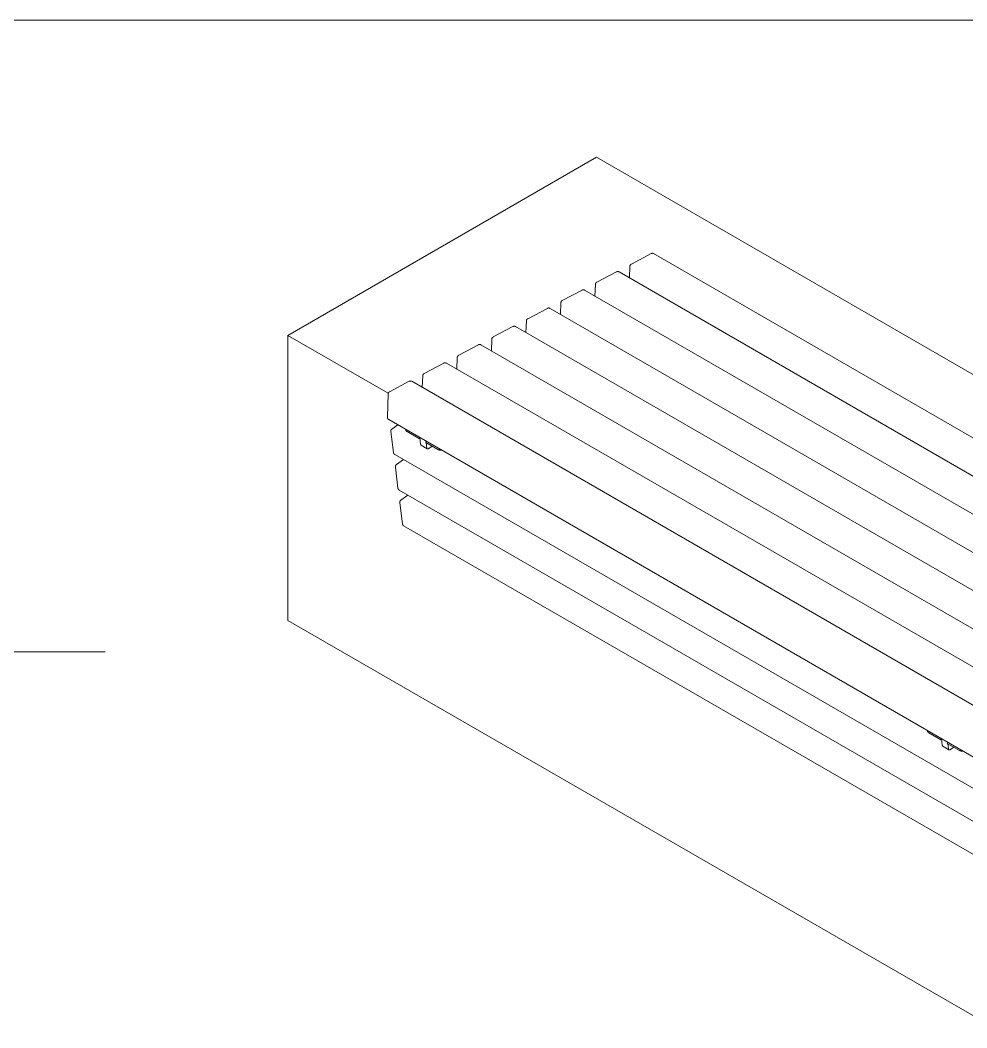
# Model space of a CAD drawing. Header units: millimetres. Extents: x -213 to 4577, y -424 to 2634.
# Drawn here: x 2099 to 3183, y 999 to 2153 of the extents above; entities that cross this region are included whole.
import ezdxf

# ---------------------------------------------------------------- set-up
doc = ezdxf.new("R2010")
doc.units = ezdxf.units.MM
doc.layers.add('ZANO_R', color=7, linetype='Continuous', lineweight=0)

msp = doc.modelspace()

# ---------------------------------------------------------------- linework, layer by layer
at = {"layer": 'ZANO_R'}
for p, q in [((2759.2, 1996.2), (2405.6, 1792.1)), ((2759.2, 1996.2), (4348.5, 1078.6)), ((2799, 1873.9), (2821.6, 1885.9)), ((2821.6, 1885.9), (2821.7, 1885.9)), ((2821.7, 1885.9), (2821.8, 1886)), ((2821.8, 1886), (2821.9, 1886)), ((2821.9, 1886), (2822, 1886)), ((2822, 1886), (2822.1, 1886.1)), ((2822.1, 1886.1), (2822.2, 1886.1)), ((2822.2, 1886.1), (2822.3, 1886.1)), ((2822.3, 1886.1), (2822.4, 1886.2)), ((2822.4, 1886.2), (2822.5, 1886.2)), ((2822.5, 1886.2), (2822.6, 1886.2)), ((2822.6, 1886.2), (2822.7, 1886.2)), ((2822.7, 1886.2), (2822.8, 1886.2)), ((2822.8, 1886.2), (2822.9, 1886.2)), ((2822.9, 1886.2), (2823, 1886.2)), ((2823, 1886.2), (2823.1, 1886.2)), ((2823.1, 1886.2), (2823.2, 1886.2)), ((2823.2, 1886.2), (2823.3, 1886.2)), ((2823.3, 1886.2), (2823.4, 1886.2)), ((2823.4, 1886.2), (2823.5, 1886.2)), ((2823.5, 1886.2), (2823.6, 1886.2)), ((2823.6, 1886.2), (2823.7, 1886.1)), ((2823.7, 1886.1), (2823.8, 1886.1)), ((2823.8, 1886.1), (2823.9, 1886.1)), ((2823.9, 1886.1), (2824, 1886)), ((2824, 1886), (2824.1, 1886)), ((2824.1, 1886), (2824.2, 1886)), ((2824.2, 1886), (2824.3, 1885.9)), ((2824.3, 1885.9), (2824.4, 1885.9)), ((2824.4, 1885.9), (2824.5, 1885.8)), ((2824.5, 1885.8), (4093, 1153.4)), ((2796.9, 1858), (2797.4, 1871.4)), ((2797.4, 1871.9), (2797.5, 1872)), ((2797.4, 1871.8), (2797.4, 1871.9)), ((2797.4, 1871.7), (2797.4, 1871.8)), ((2797.4, 1871.6), (2797.4, 1871.7)), ((2797.4, 1871.5), (2797.4, 1871.6)), ((2797.4, 1871.4), (2797.4, 1871.5)), ((2797.5, 1872.3), (2797.6, 1872.4)), ((2797.5, 1872.2), (2797.5, 1872.3)), ((2797.5, 1872.1), (2797.5, 1872.2)), ((2797.5, 1872), (2797.5, 1872.1)), ((2797.6, 1872.5), (2797.7, 1872.6)), ((2797.6, 1872.4), (2797.6, 1872.5)), ((2797.7, 1872.6), (2797.7, 1872.7)), ((2797.7, 1872.7), (2797.8, 1872.7)), ((2797.8, 1872.8), (2797.9, 1872.9)), ((2797.8, 1872.7), (2797.8, 1872.8)), ((2797.9, 1873), (2798, 1873.1)), ((2797.9, 1872.9), (2797.9, 1873)), ((2798, 1873.1), (2798, 1873.2)), ((2798, 1873.2), (2798.1, 1873.2)), ((2798.1, 1873.2), (2798.2, 1873.3)), ((2798.2, 1873.4), (2798.3, 1873.5)), ((2798.2, 1873.3), (2798.2, 1873.4)), ((2798.3, 1873.5), (2798.4, 1873.5)), ((2798.4, 1873.5), (2798.5, 1873.6)), ((2798.5, 1873.6), (2798.5, 1873.7)), ((2798.5, 1873.7), (2798.6, 1873.7)), ((2798.6, 1873.7), (2798.7, 1873.8)), ((2798.7, 1873.8), (2798.8, 1873.8)), ((2798.8, 1873.8), (2798.9, 1873.9)), ((2798.9, 1873.9), (2799, 1873.9)), ((2759.4, 1853), (2782, 1865)), ((2782, 1865), (2782.1, 1865)), ((2782.1, 1865), (2782.2, 1865.1)), ((2782.2, 1865.1), (2782.3, 1865.1)), ((2782.3, 1865.1), (2782.4, 1865.1)), ((2782.4, 1865.1), (2782.5, 1865.2)), ((2782.5, 1865.2), (2782.6, 1865.2)), ((2782.6, 1865.2), (2782.7, 1865.2)), ((2782.7, 1865.2), (2782.8, 1865.3)), ((2782.8, 1865.3), (2782.9, 1865.3)), ((2782.9, 1865.3), (2783, 1865.3)), ((2783, 1865.3), (2783.1, 1865.3)), ((2783.1, 1865.3), (2783.2, 1865.3)), ((2783.2, 1865.3), (2783.3, 1865.3)), ((2783.3, 1865.3), (2783.4, 1865.3)), ((2783.4, 1865.3), (2783.5, 1865.3)), ((2783.5, 1865.3), (2783.6, 1865.3)), ((2783.6, 1865.3), (2783.7, 1865.3)), ((2783.7, 1865.3), (2783.8, 1865.3)), ((2783.8, 1865.3), (2783.9, 1865.3)), ((2783.9, 1865.3), (2784, 1865.3)), ((2784, 1865.3), (2784.1, 1865.2)), ((2784.1, 1865.2), (2784.2, 1865.2)), ((2784.2, 1865.2), (2784.3, 1865.2)), ((2784.3, 1865.2), (2784.4, 1865.1)), ((2784.4, 1865.1), (2784.5, 1865.1)), ((2784.5, 1865.1), (2784.6, 1865.1)), ((2784.6, 1865.1), (2784.7, 1865)), ((2784.7, 1865), (2784.8, 1865)), ((2784.8, 1865), (2784.9, 1864.9)), ((2784.9, 1864.9), (4053.5, 1132.5)), ((2757.3, 1837.1), (2757.8, 1850.5)), ((2757.8, 1850.8), (2757.9, 1850.9)), ((2757.8, 1850.7), (2757.8, 1850.8)), ((2757.8, 1850.6), (2757.8, 1850.7)), ((2757.8, 1850.5), (2757.8, 1850.6)), ((2757.9, 1851.3), (2758, 1851.4)), ((2757.9, 1851.2), (2757.9, 1851.3)), ((2757.9, 1851.1), (2757.9, 1851.2)), ((2757.9, 1851), (2757.9, 1851.1)), ((2757.9, 1850.9), (2757.9, 1851)), ((2758, 1851.5), (2758.1, 1851.6)), ((2758, 1851.4), (2758, 1851.5)), ((2758.1, 1851.7), (2758.2, 1851.8)), ((2758.1, 1851.6), (2758.1, 1851.7)), ((2758.1, 1851.7), (2758.1, 1851.7)), ((2758.2, 1851.9), (2758.3, 1852)), ((2758.2, 1851.8), (2758.2, 1851.9)), ((2758.3, 1852), (2758.4, 1852.1)), ((2758.4, 1852.2), (2758.5, 1852.3)), ((2758.4, 1852.1), (2758.4, 1852.2)), ((2758.5, 1852.3), (2758.6, 1852.4)), ((2758.5, 1852.3), (2758.5, 1852.3)), ((2758.6, 1852.4), (2758.7, 1852.5)), ((2758.7, 1852.5), (2758.8, 1852.6)), ((2758.7, 1852.5), (2758.7, 1852.5)), ((2758.8, 1852.6), (2758.9, 1852.7)), ((2758.9, 1852.7), (2759, 1852.7)), ((2759, 1852.7), (2759.1, 1852.8)), ((2759.1, 1852.8), (2759.1, 1852.9)), ((2759.1, 1852.9), (2759.2, 1852.9)), ((2759.2, 1852.9), (2759.3, 1853)), ((2759.3, 1853), (2759.4, 1853)), ((2719.8, 1832.1), (2742.5, 1844.1)), ((2742.5, 1844.1), (2742.5, 1844.1)), ((2742.5, 1844.1), (2742.6, 1844.1)), ((2742.6, 1844.1), (2742.7, 1844.2)), ((2742.7, 1844.2), (2742.8, 1844.2)), ((2742.8, 1844.2), (2742.9, 1844.3)), ((2742.9, 1844.3), (2743, 1844.3)), ((2743, 1844.3), (2743.1, 1844.3)), ((2743.1, 1844.3), (2743.2, 1844.3)), ((2743.2, 1844.3), (2743.3, 1844.4)), ((2743.3, 1844.4), (2743.4, 1844.4)), ((2743.4, 1844.4), (2743.5, 1844.4)), ((2743.5, 1844.4), (2743.6, 1844.4)), ((2743.6, 1844.4), (2743.8, 1844.4)), ((2743.8, 1844.4), (2743.9, 1844.4)), ((2743.9, 1844.4), (2744, 1844.4)), ((2744, 1844.4), (2744.1, 1844.4)), ((2744.1, 1844.4), (2744.2, 1844.4)), ((2744.2, 1844.4), (2744.3, 1844.4)), ((2744.3, 1844.4), (2744.4, 1844.4)), ((2744.4, 1844.4), (2744.5, 1844.3)), ((2744.5, 1844.3), (2744.6, 1844.3)), ((2744.6, 1844.3), (2744.7, 1844.3)), ((2744.7, 1844.3), (2744.8, 1844.3)), ((2744.8, 1844.3), (2744.9, 1844.2)), ((2744.9, 1844.2), (2745, 1844.2)), ((2745, 1844.2), (2745.1, 1844.1)), ((2745.1, 1844.1), (2745.2, 1844.1)), ((2745.2, 1844.1), (2745.3, 1844.1)), ((2745.3, 1844.1), (2745.4, 1844)), ((2745.4, 1844), (4013.9, 1111.6)), ((2717.8, 1816.2), (2718.2, 1829.6)), ((2718.2, 1829.6), (2718.3, 1829.7)), ((2718.3, 1830.2), (2718.4, 1830.3)), ((2718.3, 1830.1), (2718.3, 1830.2)), ((2718.3, 1830), (2718.3, 1830.1)), ((2718.3, 1829.9), (2718.3, 1830)), ((2718.3, 1829.8), (2718.3, 1829.9)), ((2718.3, 1829.7), (2718.3, 1829.8)), ((2718.4, 1830.5), (2718.5, 1830.6)), ((2718.4, 1830.4), (2718.4, 1830.5)), ((2718.4, 1830.3), (2718.4, 1830.4)), ((2718.5, 1830.7), (2718.6, 1830.8)), ((2718.5, 1830.6), (2718.5, 1830.7)), ((2718.5, 1830.6), (2718.5, 1830.6)), ((2718.6, 1830.9), (2718.7, 1831)), ((2718.6, 1830.8), (2718.6, 1830.9)), ((2718.7, 1831.1), (2718.8, 1831.2)), ((2718.7, 1831), (2718.7, 1831.1)), ((2718.8, 1831.2), (2718.8, 1831.3)), ((2718.8, 1831.3), (2718.9, 1831.3)), ((2718.9, 1831.3), (2719, 1831.4)), ((2719, 1831.5), (2719.1, 1831.6)), ((2719, 1831.4), (2719, 1831.5)), ((2719.1, 1831.6), (2719.2, 1831.6)), ((2719.2, 1831.6), (2719.3, 1831.7)), ((2719.3, 1831.7), (2719.3, 1831.8)), ((2719.3, 1831.8), (2719.4, 1831.8)), ((2719.4, 1831.8), (2719.5, 1831.9)), ((2719.5, 1831.9), (2719.6, 1832)), ((2719.6, 1832), (2719.7, 1832)), ((2719.7, 1832), (2719.8, 1832.1)), ((2719.8, 1832.1), (2719.8, 1832.1)), ((2680.3, 1811.2), (2702.9, 1823.1)), ((2702.9, 1823.1), (2703, 1823.2)), ((2703, 1823.2), (2703.1, 1823.2)), ((2703.1, 1823.2), (2703.2, 1823.3)), ((2703.2, 1823.3), (2703.3, 1823.3)), ((2703.3, 1823.3), (2703.4, 1823.4)), ((2703.4, 1823.4), (2703.5, 1823.4)), ((2703.5, 1823.4), (2703.6, 1823.4)), ((2703.6, 1823.4), (2703.7, 1823.4)), ((2703.7, 1823.4), (2703.8, 1823.5)), ((2703.8, 1823.5), (2703.9, 1823.5)), ((2703.9, 1823.5), (2704, 1823.5)), ((2704, 1823.5), (2704.1, 1823.5)), ((2704.1, 1823.5), (2704.2, 1823.5)), ((2704.2, 1823.5), (2704.3, 1823.5)), ((2704.3, 1823.5), (2704.4, 1823.5)), ((2704.4, 1823.5), (2704.5, 1823.5)), ((2704.5, 1823.5), (2704.6, 1823.5)), ((2704.6, 1823.5), (2704.7, 1823.5)), ((2704.7, 1823.5), (2704.8, 1823.4)), ((2704.8, 1823.4), (2704.9, 1823.4)), ((2704.9, 1823.4), (2705, 1823.4)), ((2705, 1823.4), (2705.1, 1823.4)), ((2705.1, 1823.4), (2705.2, 1823.3)), ((2705.2, 1823.3), (2705.3, 1823.3)), ((2705.3, 1823.3), (2705.4, 1823.3)), ((2705.4, 1823.3), (2705.5, 1823.2)), ((2705.5, 1823.2), (2705.6, 1823.2)), ((2705.6, 1823.2), (2705.7, 1823.1)), ((2705.7, 1823.1), (2705.8, 1823.1)), ((2705.8, 1823.1), (3974.3, 1090.7)), ((2640.7, 1790.3), (2663.3, 1802.2)), ((2663.3, 1802.2), (2663.4, 1802.3)), ((2663.4, 1802.3), (2663.5, 1802.3)), ((2663.5, 1802.3), (2663.6, 1802.4)), ((2663.6, 1802.4), (2663.7, 1802.4)), ((2663.7, 1802.4), (2663.8, 1802.4)), ((2663.8, 1802.4), (2663.9, 1802.5)), ((2663.9, 1802.5), (2664, 1802.5)), ((2664, 1802.5), (2664.1, 1802.5)), ((2664.1, 1802.5), (2664.2, 1802.5)), ((2664.2, 1802.5), (2664.3, 1802.6)), ((2664.3, 1802.6), (2664.4, 1802.6)), ((2664.4, 1802.6), (2664.5, 1802.6)), ((2664.5, 1802.6), (2664.6, 1802.6)), ((2664.6, 1802.6), (2664.7, 1802.6)), ((2664.7, 1802.6), (2664.8, 1802.6)), ((2664.8, 1802.6), (2664.9, 1802.6)), ((2664.9, 1802.6), (2665, 1802.6)), ((2665, 1802.6), (2665.1, 1802.6)), ((2665.1, 1802.6), (2665.3, 1802.5)), ((2665.3, 1802.5), (2665.4, 1802.5)), ((2665.4, 1802.5), (2665.5, 1802.5)), ((2665.5, 1802.5), (2665.6, 1802.5)), ((2665.6, 1802.5), (2665.7, 1802.4)), ((2665.7, 1802.4), (2665.8, 1802.4)), ((2665.8, 1802.4), (2665.9, 1802.4)), ((2665.9, 1802.4), (2665.9, 1802.3)), ((2665.9, 1802.3), (2666, 1802.3)), ((2666, 1802.3), (2666.1, 1802.2)), ((2666.1, 1802.2), (2666.2, 1802.2)), ((2666.2, 1802.2), (3934.8, 1069.8)), ((2678.2, 1795.3), (2678.7, 1808.7)), ((2678.7, 1809.2), (2678.8, 1809.3)), ((2678.7, 1809.1), (2678.7, 1809.2)), ((2678.7, 1809), (2678.7, 1809.1)), ((2678.7, 1808.9), (2678.7, 1809)), ((2678.7, 1808.8), (2678.7, 1808.9)), ((2678.7, 1808.7), (2678.7, 1808.8)), ((2678.8, 1809.4), (2678.8, 1809.5)), ((2678.8, 1809.5), (2678.9, 1809.5)), ((2678.8, 1809.3), (2678.8, 1809.4)), ((2678.9, 1809.7), (2679, 1809.8)), ((2678.9, 1809.6), (2678.9, 1809.7)), ((2678.9, 1809.5), (2678.9, 1809.6)), ((2679, 1809.9), (2679.1, 1810)), ((2679, 1809.8), (2679, 1809.9)), ((2679.1, 1810.1), (2679.2, 1810.2)), ((2679.1, 1810), (2679.1, 1810.1)), ((2679.2, 1810.2), (2679.2, 1810.3)), ((2679.2, 1810.3), (2679.3, 1810.3)), ((2679.3, 1810.4), (2679.4, 1810.5)), ((2679.3, 1810.3), (2679.3, 1810.4)), ((2679.4, 1810.5), (2679.5, 1810.6)), ((2679.5, 1810.6), (2679.6, 1810.7)), ((2679.6, 1810.7), (2679.7, 1810.8)), ((2679.6, 1810.7), (2679.6, 1810.7)), ((2679.7, 1810.8), (2679.8, 1810.9)), ((2679.8, 1810.9), (2679.9, 1810.9)), ((2679.9, 1810.9), (2679.9, 1811)), ((2679.9, 1811), (2680, 1811)), ((2680, 1811), (2680.1, 1811.1)), ((2680.1, 1811.1), (2680.2, 1811.1)), ((2680.2, 1811.1), (2680.3, 1811.2)), ((2405.6, 1792.1), (2405.6, 1465.5)), ((2520.5, 1725.7), (2405.6, 1792.1)), ((2640.1, 1789.9), (2640.2, 1790)), ((2640.1, 1789.8), (2640.1, 1789.9)), ((2640.2, 1790), (2640.3, 1790)), ((2640.3, 1790), (2640.4, 1790.1)), ((2640.4, 1790.1), (2640.5, 1790.1)), ((2640.5, 1790.1), (2640.5, 1790.2)), ((2640.5, 1790.2), (2640.6, 1790.2)), ((2640.6, 1790.2), (2640.7, 1790.3)), ((2601.2, 1769.4), (2623.8, 1781.3)), ((2623.8, 1781.3), (2623.9, 1781.4)), ((2623.9, 1781.4), (2624, 1781.4)), ((2624, 1781.4), (2624, 1781.5)), ((2624, 1781.5), (2624.1, 1781.5)), ((2624.1, 1781.5), (2624.2, 1781.5)), ((2624.2, 1781.5), (2624.3, 1781.6)), ((2624.3, 1781.6), (2624.4, 1781.6)), ((2624.4, 1781.6), (2624.5, 1781.6)), ((2624.5, 1781.6), (2624.6, 1781.6)), ((2624.6, 1781.6), (2624.8, 1781.6)), ((2624.8, 1781.6), (2624.9, 1781.7)), ((2624.9, 1781.7), (2625, 1781.7)), ((2625, 1781.7), (2625.1, 1781.7)), ((2625.1, 1781.7), (2625.2, 1781.7)), ((2625.2, 1781.7), (2625.3, 1781.7)), ((2625.3, 1781.7), (2625.4, 1781.7)), ((2625.4, 1781.7), (2625.5, 1781.7)), ((2625.5, 1781.7), (2625.6, 1781.6)), ((2625.6, 1781.6), (2625.7, 1781.6)), ((2625.7, 1781.6), (2625.8, 1781.6)), ((2625.8, 1781.6), (2625.9, 1781.6)), ((2625.9, 1781.6), (2626, 1781.6)), ((2626, 1781.6), (2626.1, 1781.5)), ((2626.1, 1781.5), (2626.2, 1781.5)), ((2626.2, 1781.5), (2626.3, 1781.5)), ((2626.3, 1781.5), (2626.4, 1781.4)), ((2626.4, 1781.4), (2626.5, 1781.4)), ((2626.5, 1781.4), (2626.6, 1781.3)), ((2626.6, 1781.3), (2626.7, 1781.3)), ((2626.7, 1781.3), (3895.2, 1048.9)), ((2638.6, 1774.4), (2639.1, 1787.7)), ((2639.1, 1788), (2639.2, 1788.1)), ((2639.1, 1787.9), (2639.1, 1788)), ((2639.1, 1787.8), (2639.1, 1787.9)), ((2639.1, 1787.7), (2639.1, 1787.8)), ((2639.2, 1788.4), (2639.3, 1788.5)), ((2639.2, 1788.3), (2639.2, 1788.4)), ((2639.2, 1788.2), (2639.2, 1788.3)), ((2639.2, 1788.1), (2639.2, 1788.2)), ((2639.3, 1788.7), (2639.4, 1788.8)), ((2639.3, 1788.6), (2639.3, 1788.7)), ((2639.3, 1788.5), (2639.3, 1788.6)), ((2639.4, 1788.9), (2639.5, 1789)), ((2639.4, 1788.8), (2639.4, 1788.9)), ((2639.5, 1789.1), (2639.6, 1789.2)), ((2639.5, 1789), (2639.5, 1789.1)), ((2639.6, 1789.3), (2639.7, 1789.4)), ((2639.6, 1789.2), (2639.6, 1789.3)), ((2639.7, 1789.4), (2639.8, 1789.5)), ((2639.7, 1789.4), (2639.7, 1789.4)), ((2639.8, 1789.6), (2639.9, 1789.7)), ((2639.8, 1789.5), (2639.8, 1789.6)), ((2639.9, 1789.7), (2640, 1789.7)), ((2640, 1789.7), (2640.1, 1789.8)), ((2599.1, 1753.4), (2599.6, 1766.8)), ((2599.6, 1767.4), (2599.7, 1767.5)), ((2599.6, 1767.3), (2599.6, 1767.4)), ((2599.6, 1767.2), (2599.6, 1767.3)), ((2599.6, 1767.1), (2599.6, 1767.2)), ((2599.6, 1767), (2599.6, 1767.1)), ((2599.6, 1766.9), (2599.6, 1767)), ((2599.6, 1766.8), (2599.6, 1766.9)), ((2599.7, 1767.7), (2599.8, 1767.8)), ((2599.7, 1767.6), (2599.7, 1767.7)), ((2599.7, 1767.5), (2599.7, 1767.6)), ((2599.8, 1768), (2599.9, 1768.1)), ((2599.8, 1767.9), (2599.8, 1768)), ((2599.8, 1767.8), (2599.8, 1767.9)), ((2599.9, 1768.2), (2600, 1768.3)), ((2599.9, 1768.1), (2599.9, 1768.2)), ((2600, 1768.3), (2600, 1768.4)), ((2600, 1768.4), (2600.1, 1768.4)), ((2600.1, 1768.4), (2600.2, 1768.5)), ((2600.2, 1768.6), (2600.3, 1768.7)), ((2600.2, 1768.5), (2600.2, 1768.6)), ((2600.3, 1768.7), (2600.4, 1768.8)), ((2600.4, 1768.8), (2600.5, 1768.9)), ((2600.4, 1768.8), (2600.4, 1768.8)), ((2600.5, 1768.9), (2600.6, 1769)), ((2600.6, 1769), (2600.7, 1769.1)), ((2600.6, 1769), (2600.6, 1769)), ((2600.7, 1769.1), (2600.8, 1769.2)), ((2600.8, 1769.2), (2600.9, 1769.2)), ((2600.9, 1769.2), (2601, 1769.3)), ((2601, 1769.3), (2601.1, 1769.3)), ((2601.1, 1769.3), (2601.2, 1769.4)), ((2561.6, 1748.5), (2584.2, 1760.4)), ((2584.2, 1760.4), (2584.3, 1760.5)), ((2584.3, 1760.5), (2584.4, 1760.5)), ((2584.4, 1760.5), (2584.5, 1760.5)), ((2584.5, 1760.5), (2584.6, 1760.6)), ((2584.6, 1760.6), (2584.7, 1760.6)), ((2584.7, 1760.6), (2584.8, 1760.6)), ((2584.8, 1760.6), (2584.9, 1760.7)), ((2584.9, 1760.7), (2585, 1760.7)), ((2585, 1760.7), (2585.1, 1760.7)), ((2585.1, 1760.7), (2585.2, 1760.7)), ((2585.2, 1760.7), (2585.3, 1760.7)), ((2585.3, 1760.7), (2585.4, 1760.8)), ((2585.4, 1760.8), (2585.5, 1760.8)), ((2585.5, 1760.8), (2585.6, 1760.8)), ((2585.6, 1760.8), (2585.7, 1760.8)), ((2585.7, 1760.8), (2585.8, 1760.8)), ((2585.8, 1760.8), (2585.9, 1760.7)), ((2585.9, 1760.7), (2586, 1760.7)), ((2586, 1760.7), (2586.1, 1760.7)), ((2586.1, 1760.7), (2586.2, 1760.7)), ((2586.2, 1760.7), (2586.3, 1760.7)), ((2586.3, 1760.7), (2586.4, 1760.6)), ((2586.4, 1760.6), (2586.5, 1760.6)), ((2586.5, 1760.6), (2586.6, 1760.6)), ((2586.6, 1760.6), (2586.7, 1760.5)), ((2586.7, 1760.5), (2586.8, 1760.5)), ((2586.8, 1760.5), (2586.9, 1760.5)), ((2586.9, 1760.5), (2587, 1760.4)), ((2587, 1760.4), (2587.1, 1760.4)), ((2587.1, 1760.4), (3855.7, 1028)), ((2559.5, 1732.5), (2560, 1745.9)), ((2560, 1746.3), (2560.1, 1746.4)), ((2560, 1746.2), (2560, 1746.3)), ((2560, 1746.1), (2560, 1746.2)), ((2560, 1746), (2560, 1746.1)), ((2560, 1745.9), (2560, 1746)), ((2560.1, 1746.7), (2560.2, 1746.8)), ((2560.1, 1746.6), (2560.1, 1746.7)), ((2560.1, 1746.5), (2560.1, 1746.6)), ((2560.1, 1746.4), (2560.1, 1746.5)), ((2560.2, 1747), (2560.3, 1747.1)), ((2560.2, 1746.9), (2560.2, 1747)), ((2560.2, 1746.8), (2560.2, 1746.9)), ((2560.3, 1747.2), (2560.4, 1747.3)), ((2560.3, 1747.1), (2560.3, 1747.2)), ((2560.4, 1747.4), (2560.5, 1747.5)), ((2560.4, 1747.3), (2560.4, 1747.4)), ((2560.5, 1747.5), (2560.6, 1747.6)), ((2560.5, 1747.5), (2560.5, 1747.5)), ((2560.6, 1747.6), (2560.7, 1747.7)), ((2560.7, 1747.8), (2560.8, 1747.9)), ((2560.7, 1747.7), (2560.7, 1747.8)), ((2560.8, 1747.9), (2560.9, 1747.9)), ((2560.9, 1748), (2561, 1748.1)), ((2560.9, 1747.9), (2560.9, 1748)), ((2561, 1748.1), (2561.1, 1748.1)), ((2561.1, 1748.1), (2561.2, 1748.2)), ((2561.2, 1748.2), (2561.2, 1748.3)), ((2561.2, 1748.3), (2561.3, 1748.3)), ((2561.3, 1748.3), (2561.4, 1748.4)), ((2561.4, 1748.4), (2561.5, 1748.4)), ((2561.5, 1748.4), (2561.6, 1748.5)), ((2522, 1727.6), (2544.6, 1739.5)), ((2544.6, 1739.5), (2544.7, 1739.6)), ((2544.7, 1739.6), (2544.8, 1739.6)), ((2544.8, 1739.6), (2544.9, 1739.6)), ((2544.9, 1739.6), (2545, 1739.7)), ((2545, 1739.7), (2545.1, 1739.7)), ((2545.1, 1739.7), (2545.2, 1739.7)), ((2545.2, 1739.7), (2545.3, 1739.8)), ((2545.3, 1739.8), (2545.4, 1739.8)), ((2545.4, 1739.8), (2545.5, 1739.8)), ((2545.5, 1739.8), (2545.6, 1739.8)), ((2545.6, 1739.8), (2545.7, 1739.8)), ((2545.7, 1739.8), (2545.8, 1739.8)), ((2545.8, 1739.8), (2545.9, 1739.9)), ((2545.9, 1739.9), (2546, 1739.9)), ((2546, 1739.9), (2546.1, 1739.9)), ((2546.1, 1739.9), (2546.3, 1739.8)), ((2546.3, 1739.8), (2546.4, 1739.8)), ((2546.4, 1739.8), (2546.5, 1739.8)), ((2546.5, 1739.8), (2546.6, 1739.8)), ((2546.6, 1739.8), (2546.7, 1739.8)), ((2546.7, 1739.8), (2546.8, 1739.8)), ((2546.8, 1739.8), (2546.9, 1739.7)), ((2546.9, 1739.7), (2547, 1739.7)), ((2547, 1739.7), (2547.1, 1739.7)), ((2547.1, 1739.7), (2547.2, 1739.6)), ((2547.2, 1739.6), (2547.3, 1739.6)), ((2547.3, 1739.6), (2547.4, 1739.5)), ((2547.4, 1739.5), (2547.4, 1739.5)), ((2547.4, 1739.5), (2547.5, 1739.5)), ((2547.5, 1739.5), (3816.1, 1007.1)), ((2519.5, 1698.4), (2520.4, 1725)), ((2520.4, 1725.2), (2520.5, 1725.3)), ((2520.4, 1725.1), (2520.4, 1725.2)), ((2520.4, 1725), (2520.4, 1725.1)), ((2520.5, 1725.7), (2520.6, 1725.8)), ((2520.5, 1725.6), (2520.5, 1725.7)), ((2520.5, 1725.5), (2520.5, 1725.6)), ((2520.5, 1725.4), (2520.5, 1725.5)), ((2520.5, 1725.3), (2520.5, 1725.4)), ((2520.6, 1726), (2520.7, 1726.1)), ((2520.6, 1725.9), (2520.6, 1726)), ((2520.6, 1725.8), (2520.6, 1725.9)), ((2520.7, 1726.2), (2520.8, 1726.3)), ((2520.7, 1726.1), (2520.7, 1726.2)), ((2520.8, 1726.4), (2520.9, 1726.5)), ((2520.8, 1726.3), (2520.8, 1726.4)), ((2520.9, 1726.5), (2521, 1726.6)), ((2520.9, 1726.5), (2520.9, 1726.5)), ((2521, 1726.7), (2521.1, 1726.8)), ((2521, 1726.6), (2521, 1726.7)), ((2521.1, 1726.8), (2521.2, 1726.9)), ((2521.2, 1726.9), (2521.3, 1727)), ((2521.2, 1726.9), (2521.2, 1726.9)), ((2521.3, 1727), (2521.4, 1727.1)), ((2521.4, 1727.1), (2521.4, 1727.2)), ((2521.4, 1727.2), (2521.5, 1727.2)), ((2521.5, 1727.2), (2521.6, 1727.3)), ((2521.6, 1727.3), (2521.7, 1727.3)), ((2521.7, 1727.3), (2521.8, 1727.4)), ((2521.8, 1727.4), (2521.9, 1727.5)), ((2521.9, 1727.5), (2522, 1727.6)), ((2521.9, 1727.5), (2521.9, 1727.5)), ((2519.5, 1698.3), (2519.5, 1698.4)), ((2519.5, 1698.2), (2519.5, 1698.3)), ((2519.5, 1698.1), (2519.5, 1698.2)), ((2519.5, 1697.9), (2519.5, 1698.1)), ((2519.5, 1697.8), (2519.5, 1697.9)), ((2519.5, 1697.7), (2519.5, 1697.8)), ((2519.5, 1697.6), (2519.5, 1697.7)), ((2519.6, 1697.5), (2519.5, 1697.6)), ((2519.6, 1697.4), (2519.6, 1697.5)), ((2519.6, 1697.5), (2519.6, 1697.5)), ((2519.6, 1697.3), (2519.6, 1697.4)), ((2519.7, 1697.2), (2519.6, 1697.3)), ((2519.7, 1697.1), (2519.7, 1697.2)), ((2519.8, 1697), (2519.7, 1697.1)), ((2519.8, 1696.9), (2519.8, 1697)), ((2519.9, 1696.8), (2519.8, 1696.9)), ((2519.9, 1696.7), (2519.9, 1696.8)), ((2520, 1696.6), (2519.9, 1696.7)), ((2520, 1696.5), (2520, 1696.6)), ((2520.1, 1696.5), (2520, 1696.5)), ((2520.1, 1696.4), (2520.1, 1696.5)), ((2520.2, 1696.3), (2520.1, 1696.4)), ((2520.3, 1696.2), (2520.2, 1696.3)), ((2520.3, 1696.1), (2520.3, 1696.2)), ((2520.4, 1696.1), (2520.3, 1696.1)), ((2520.5, 1696), (2520.4, 1696.1)), ((2520.6, 1695.9), (2520.5, 1696)), ((2520.7, 1695.8), (2520.6, 1695.9)), ((2520.6, 1695.9), (2520.6, 1695.9)), ((2520.8, 1695.8), (2520.7, 1695.8)), ((2520.9, 1695.7), (2520.8, 1695.8)), ((2521, 1695.6), (2520.9, 1695.7)), ((3789.5, 963.3), (2521, 1695.6)), ((2524.7, 1684.8), (2531.4, 1689.6)), ((2523.5, 1683), (2523.6, 1683.1)), ((2523.5, 1682.9), (2523.5, 1683)), ((2523.5, 1682.8), (2523.5, 1682.9)), ((2523.5, 1682.7), (2523.5, 1682.8)), ((2523.5, 1682.6), (2523.5, 1682.7)), ((2523.5, 1682.5), (2523.5, 1682.6)), ((2523.5, 1682.4), (2523.5, 1682.5)), ((2523.5, 1682.3), (2523.5, 1682.4)), ((2523.5, 1682.2), (2523.5, 1682.3)), ((2523.5, 1682.1), (2523.5, 1682.2)), ((2523.5, 1682), (2523.5, 1682.1)), ((2526.5, 1657.8), (2523.5, 1682)), ((2523.6, 1683.3), (2523.7, 1683.4)), ((2523.6, 1683.2), (2523.6, 1683.3)), ((2523.6, 1683.1), (2523.6, 1683.2)), ((2523.7, 1683.6), (2523.8, 1683.7)), ((2523.7, 1683.5), (2523.7, 1683.6)), ((2523.7, 1683.4), (2523.7, 1683.5)), ((2523.8, 1683.7), (2523.8, 1683.8)), ((2523.8, 1683.8), (2523.9, 1683.8)), ((2523.9, 1683.9), (2524, 1684)), ((2523.9, 1683.8), (2523.9, 1683.9)), ((2524, 1684), (2524.1, 1684.1)), ((2524.1, 1684.2), (2524.2, 1684.3)), ((2524.1, 1684.1), (2524.1, 1684.2)), ((2524.2, 1684.3), (2524.3, 1684.4)), ((2524.2, 1684.3), (2524.2, 1684.3)), ((2524.3, 1684.4), (2524.4, 1684.5)), ((2524.4, 1684.5), (2524.5, 1684.6)), ((2524.5, 1684.6), (2524.6, 1684.7)), ((2524.5, 1684.6), (2524.5, 1684.6)), ((2524.6, 1684.7), (2524.7, 1684.8)), ((2540.6, 1683.8), (2540.6, 1684.3)), ((2540.6, 1683.7), (2540.6, 1683.8)), ((2540.6, 1683.6), (2540.6, 1683.7)), ((2540.7, 1683.5), (2540.6, 1683.6)), ((2540.6, 1683.6), (2540.6, 1683.6)), ((2540.7, 1683.4), (2540.7, 1683.5)), ((2540.7, 1683.3), (2540.7, 1683.4)), ((2540.7, 1683.2), (2540.7, 1683.3)), ((2540.8, 1683.2), (2540.7, 1683.2)), ((2540.8, 1683.1), (2540.8, 1683.2)), ((2540.8, 1683), (2540.8, 1683.1)), ((2540.9, 1682.9), (2540.8, 1683)), ((2540.9, 1682.8), (2540.9, 1682.9)), ((2541, 1682.7), (2540.9, 1682.8)), ((2540.9, 1682.8), (2540.9, 1682.8)), ((2541, 1682.6), (2541, 1682.7)), ((2541.1, 1682.6), (2541, 1682.6)), ((2541.1, 1682.5), (2541.1, 1682.6)), ((2541.2, 1682.4), (2541.1, 1682.5)), ((2541.3, 1682.3), (2541.2, 1682.4)), ((2541.2, 1682.4), (2541.2, 1682.4)), ((2541.4, 1682.2), (2541.3, 1682.3)), ((2541.5, 1682.1), (2541.4, 1682.2)), ((2541.4, 1682.2), (2541.4, 1682.2)), ((2541.6, 1682.1), (2541.5, 1682.1)), ((2541.6, 1682), (2541.6, 1682.1)), ((2541.7, 1682), (2541.6, 1682)), ((2541.8, 1681.9), (2541.7, 1682)), ((2541.9, 1681.8), (2541.8, 1681.9)), ((2541.8, 1681.9), (2541.8, 1681.9)), ((2542, 1681.8), (2541.9, 1681.8)), ((2542.1, 1681.8), (2542, 1681.8)), ((2556.1, 1673.7), (2542.1, 1681.8)), ((2556.1, 1673.7), (2556.1, 1675.4)), ((2556.6, 1675.1), (2557.6, 1667.4)), ((2556.8, 1674), (2556.1, 1673.7)), ((2557.6, 1667.4), (2557.6, 1667.3)), ((2557.6, 1667.3), (2557.6, 1667.3)), ((2557.6, 1667.3), (2557.6, 1667.2)), ((2557.6, 1667.2), (2557.6, 1667.2)), ((2557.6, 1667.2), (2557.6, 1667.1)), ((2557.6, 1667.1), (2557.6, 1667.1)), ((2557.6, 1667.1), (2557.6, 1667)), ((2557.6, 1667), (2557.6, 1667)), ((2557.6, 1667), (2557.6, 1666.9)), ((2557.6, 1666.9), (2557.7, 1666.9)), ((2557.7, 1666.9), (2557.7, 1666.8)), ((2557.7, 1666.8), (2557.7, 1666.8)), ((2557.7, 1666.8), (2557.7, 1666.8)), ((2557.7, 1666.8), (2557.7, 1666.7)), ((2557.7, 1666.7), (2557.8, 1666.7)), ((2557.8, 1666.7), (2557.8, 1666.6)), ((2557.8, 1666.6), (2557.8, 1666.6)), ((2557.8, 1666.6), (2557.9, 1666.6)), ((2557.9, 1666.6), (2557.9, 1666.5)), ((2557.9, 1666.5), (2557.9, 1666.5)), ((2557.9, 1666.5), (2557.9, 1666.5)), ((2557.9, 1666.5), (2558, 1666.4)), ((2558, 1666.4), (2558, 1666.4)), ((2558, 1666.4), (2558.1, 1666.4)), ((2558.1, 1666.4), (2558.1, 1666.3)), ((2558.1, 1666.3), (2558.1, 1666.3)), ((2558.1, 1666.3), (2558.2, 1666.3)), ((2565.2, 1662.2), (2558.2, 1666.3)), ((2563.5, 1671.1), (2563.4, 1669.4)), ((2577.4, 1661.4), (2563.4, 1669.4)), ((2563.9, 1669.1), (2564.6, 1663.3)), ((2564.6, 1663.3), (2564.6, 1663.2)), ((2564.6, 1663.2), (2564.6, 1663.2)), ((2564.6, 1663.2), (2564.7, 1663.1)), ((2564.7, 1663.1), (2564.7, 1663.1)), ((2564.7, 1663.1), (2564.7, 1663)), ((2564.7, 1663), (2564.7, 1663)), ((2564.7, 1663), (2564.7, 1662.9)), ((2564.7, 1662.9), (2564.7, 1662.9)), ((2564.7, 1662.9), (2564.7, 1662.8)), ((2564.7, 1662.8), (2564.8, 1662.8)), ((2567, 1662.5), (2570.7, 1665.2)), ((2526.5, 1657.7), (2526.5, 1657.8)), ((2526.5, 1657.6), (2526.5, 1657.7)), ((2526.6, 1657.5), (2526.5, 1657.6)), ((2526.6, 1657.4), (2526.6, 1657.5)), ((2526.6, 1657.3), (2526.6, 1657.4)), ((2526.6, 1657.2), (2526.6, 1657.3)), ((2526.7, 1657.1), (2526.6, 1657.2)), ((2526.7, 1657), (2526.7, 1657.1)), ((2526.8, 1656.9), (2526.7, 1657)), ((2526.8, 1656.8), (2526.8, 1656.9)), ((2526.9, 1656.7), (2526.8, 1656.8)), ((2526.9, 1656.6), (2526.9, 1656.7)), ((2527, 1656.6), (2526.9, 1656.6)), ((2527, 1656.5), (2527, 1656.6)), ((2527.1, 1656.4), (2527, 1656.5)), ((2527.1, 1656.3), (2527.1, 1656.4)), ((2527.2, 1656.2), (2527.1, 1656.3)), ((2527.3, 1656.2), (2527.2, 1656.2)), ((2527.3, 1656.1), (2527.3, 1656.2)), ((2527.4, 1656), (2527.3, 1656.1)), ((2527.5, 1655.9), (2527.4, 1656)), ((2527.6, 1655.9), (2527.5, 1655.9)), ((2527.6, 1655.8), (2527.6, 1655.9)), ((2527.7, 1655.7), (2527.6, 1655.8)), ((2527.8, 1655.7), (2527.7, 1655.7)), ((2527.9, 1655.6), (2527.8, 1655.7)), ((2528, 1655.6), (2527.9, 1655.6)), ((3796.5, 923.2), (2528, 1655.6)), ((2564.8, 1662.8), (2564.8, 1662.7)), ((2564.8, 1662.7), (2564.8, 1662.7)), ((2564.8, 1662.7), (2564.8, 1662.6)), ((2564.8, 1662.6), (2564.8, 1662.6)), ((2564.8, 1662.6), (2564.8, 1662.6)), ((2564.8, 1662.6), (2564.9, 1662.6)), ((2564.9, 1662.6), (2564.9, 1662.6)), ((2564.9, 1662.6), (2564.9, 1662.5)), ((2564.9, 1662.5), (2564.9, 1662.5)), ((2564.9, 1662.5), (2564.9, 1662.5)), ((2564.9, 1662.5), (2564.9, 1662.5)), ((2564.9, 1662.5), (2564.9, 1662.5)), ((2564.9, 1662.5), (2565, 1662.4)), ((2565, 1662.4), (2565, 1662.4)), ((2565, 1662.4), (2565, 1662.4)), ((2565, 1662.4), (2565, 1662.4)), ((2565, 1662.4), (2565, 1662.4)), ((2565, 1662.4), (2565, 1662.4)), ((2565, 1662.4), (2565, 1662.3)), ((2565, 1662.3), (2565.1, 1662.3)), ((2565.1, 1662.3), (2565.1, 1662.3)), ((2565.1, 1662.3), (2565.1, 1662.3)), ((2565.1, 1662.3), (2565.1, 1662.3)), ((2565.1, 1662.3), (2565.1, 1662.3)), ((2565.1, 1662.3), (2565.1, 1662.3)), ((2565.1, 1662.3), (2565.2, 1662.2)), ((2565.2, 1662.2), (2565.2, 1662.2)), ((2565.2, 1662.2), (2565.2, 1662.2)), ((2565.2, 1662.2), (2565.2, 1662.2)), ((2565.2, 1662.2), (2565.2, 1662.2)), ((2565.2, 1662.2), (2565.2, 1662.2)), ((2565.2, 1662.2), (2565.3, 1662.2)), ((2565.3, 1662.2), (2565.3, 1662.2)), ((2565.3, 1662.2), (2565.3, 1662.2)), ((2565.3, 1662.2), (2565.3, 1662.2)), ((2565.3, 1662.2), (2565.3, 1662.1)), ((2565.3, 1662.1), (2565.4, 1662.1)), ((2565.4, 1662.1), (2565.4, 1662.1)), ((2565.4, 1662.1), (2565.4, 1662.1)), ((2565.4, 1662.1), (2565.4, 1662.1)), ((2565.4, 1662.1), (2565.4, 1662.1)), ((2565.4, 1662.1), (2565.5, 1662.1)), ((2565.5, 1662.1), (2565.5, 1662.1)), ((2565.5, 1662.1), (2565.5, 1662.1)), ((2565.5, 1662.1), (2565.5, 1662.1)), ((2565.5, 1662.1), (2565.5, 1662.1)), ((2565.5, 1662.1), (2565.6, 1662.1)), ((2565.6, 1662.1), (2565.6, 1662.1)), ((2565.6, 1662.1), (2565.6, 1662.1)), ((2565.6, 1662.1), (2565.6, 1662.1)), ((2565.6, 1662.1), (2565.7, 1662.1)), ((2565.7, 1662.1), (2565.7, 1662.1)), ((2565.7, 1662.1), (2565.7, 1662.1)), ((2565.7, 1662.1), (2565.7, 1662.1)), ((2565.7, 1662.1), (2565.7, 1662.1)), ((2565.7, 1662.1), (2565.8, 1662.1)), ((2565.8, 1662.1), (2565.8, 1662.1)), ((2565.8, 1662.1), (2565.8, 1662.1)), ((2565.8, 1662.1), (2565.8, 1662.1)), ((2565.8, 1662.1), (2565.9, 1662.1)), ((2565.9, 1662.1), (2565.9, 1662.1)), ((2565.9, 1662.1), (2566, 1662.1)), ((2566, 1662.1), (2566, 1662.1)), ((2566, 1662.1), (2566.1, 1662.1)), ((2566.1, 1662.1), (2566.1, 1662.1)), ((2566.1, 1662.1), (2566.2, 1662.1)), ((2566.2, 1662.1), (2566.2, 1662.1)), ((2566.2, 1662.1), (2566.3, 1662.1)), ((2566.3, 1662.1), (2566.3, 1662.2)), ((2566.3, 1662.2), (2566.4, 1662.2)), ((2566.4, 1662.2), (2566.4, 1662.2)), ((2566.4, 1662.2), (2566.5, 1662.2)), ((2566.5, 1662.2), (2566.6, 1662.3)), ((2566.6, 1662.3), (2566.6, 1662.3)), ((2566.6, 1662.3), (2566.7, 1662.3)), ((2566.7, 1662.3), (2566.8, 1662.4)), ((2566.7, 1662.3), (2566.7, 1662.3)), ((2566.8, 1662.4), (2566.8, 1662.4)), ((2566.8, 1662.4), (2566.9, 1662.4)), ((2566.9, 1662.4), (2566.9, 1662.5)), ((2566.9, 1662.5), (2567, 1662.5)), ((2567, 1662.5), (2567, 1662.5)), ((2577.7, 1661.2), (2577.4, 1661.4)), ((2577.9, 1661.1), (2577.7, 1661.2)), ((2578.2, 1661), (2577.9, 1661.1)), ((2578.4, 1660.9), (2578.2, 1661)), ((2578.7, 1660.8), (2578.4, 1660.9)), ((2578.9, 1660.8), (2578.7, 1660.8)), ((2579.2, 1660.7), (2578.9, 1660.8)), ((2579.5, 1660.6), (2579.2, 1660.7)), ((2579.7, 1660.6), (2579.5, 1660.6)), ((2580, 1660.5), (2579.7, 1660.6)), ((2580.3, 1660.5), (2580, 1660.5)), ((2580.5, 1660.5), (2580.3, 1660.5)), ((2580.8, 1660.5), (2580.5, 1660.5)), ((2581.1, 1660.4), (2580.8, 1660.5)), ((2581.3, 1660.5), (2581.1, 1660.4)), ((2581.6, 1660.5), (2581.3, 1660.5)), ((2581.9, 1660.5), (2581.6, 1660.5)), ((2528.6, 1642.3), (2528.7, 1642.4)), ((2528.6, 1642.2), (2528.6, 1642.3)), ((2528.6, 1642.1), (2528.6, 1642.2)), ((2528.6, 1642), (2528.6, 1642.1)), ((2528.6, 1641.9), (2528.6, 1642)), ((2528.6, 1641.8), (2528.6, 1641.9)), ((2528.6, 1641.7), (2528.6, 1641.8)), ((2528.6, 1641.6), (2528.6, 1641.7)), ((2528.6, 1641.5), (2528.6, 1641.6)), ((2528.6, 1641.4), (2528.6, 1641.5)), ((2528.6, 1641.3), (2528.6, 1641.4)), ((2528.6, 1641.2), (2528.6, 1641.3)), ((2531.6, 1617), (2528.6, 1641.2)), ((2528.7, 1642.6), (2528.8, 1642.7)), ((2528.7, 1642.5), (2528.7, 1642.6)), ((2528.7, 1642.4), (2528.7, 1642.5)), ((2528.8, 1642.8), (2528.9, 1642.9)), ((2528.8, 1642.7), (2528.8, 1642.8)), ((2528.9, 1643), (2529, 1643.1)), ((2528.9, 1642.9), (2528.9, 1643)), ((2529, 1643.1), (2529, 1643.2)), ((2529, 1643.2), (2529.1, 1643.2)), ((2529.1, 1643.3), (2529.2, 1643.4)), ((2529.1, 1643.2), (2529.1, 1643.3)), ((2529.2, 1643.4), (2529.3, 1643.5)), ((2529.3, 1643.5), (2529.3, 1643.6)), ((2529.3, 1643.6), (2529.4, 1643.6)), ((2529.4, 1643.6), (2529.5, 1643.7)), ((2529.5, 1643.8), (2529.6, 1643.9)), ((2529.5, 1643.7), (2529.5, 1643.8)), ((2529.6, 1643.9), (2529.7, 1643.9)), ((2529.7, 1643.9), (2529.8, 1644)), ((2529.8, 1644), (2537.8, 1649.9)), ((2531.6, 1616.9), (2531.6, 1617)), ((2531.6, 1616.8), (2531.6, 1616.9)), ((2531.6, 1616.7), (2531.6, 1616.8)), ((2531.7, 1616.6), (2531.6, 1616.7)), ((2531.7, 1616.5), (2531.7, 1616.6)), ((2531.7, 1616.4), (2531.7, 1616.5)), ((2531.8, 1616.3), (2531.7, 1616.4)), ((2531.8, 1616.2), (2531.8, 1616.3)), ((2531.9, 1616.1), (2531.8, 1616.2)), ((2531.8, 1616.2), (2531.8, 1616.2)), ((2531.9, 1616), (2531.9, 1616.1)), ((2532, 1615.9), (2531.9, 1616)), ((2532, 1615.8), (2532, 1615.9)), ((2532.1, 1615.7), (2532, 1615.8)), ((2532.2, 1615.6), (2532.1, 1615.7)), ((2532.2, 1615.5), (2532.2, 1615.6)), ((2532.3, 1615.5), (2532.2, 1615.5)), ((2532.3, 1615.4), (2532.3, 1615.5)), ((2532.4, 1615.3), (2532.3, 1615.4)), ((2532.5, 1615.2), (2532.4, 1615.3)), ((2532.6, 1615.2), (2532.5, 1615.2)), ((2532.6, 1615.1), (2532.6, 1615.2)), ((2532.7, 1615), (2532.6, 1615.1)), ((2532.8, 1615), (2532.7, 1615)), ((2532.9, 1614.9), (2532.8, 1615)), ((2533, 1614.9), (2532.9, 1614.9)), ((2533.1, 1614.8), (2533, 1614.9)), ((3801.6, 882.4), (2533.1, 1614.8)), ((2534.9, 1603.2), (2542.9, 1609.1)), ((2533.6, 1601), (2533.7, 1601.1)), ((2533.6, 1600.9), (2533.6, 1601)), ((2533.6, 1600.8), (2533.6, 1600.9)), ((2533.6, 1600.7), (2533.6, 1600.8)), ((2533.6, 1600.6), (2533.6, 1600.7)), ((2533.6, 1600.5), (2533.6, 1600.6)), ((2533.7, 1600.4), (2533.6, 1600.5)), ((2533.7, 1601.5), (2533.8, 1601.6)), ((2533.7, 1601.4), (2533.7, 1601.5)), ((2533.7, 1601.3), (2533.7, 1601.4)), ((2533.7, 1601.2), (2533.7, 1601.3)), ((2533.7, 1601.1), (2533.7, 1601.2)), ((2536.7, 1576.3), (2533.7, 1600.4)), ((2533.8, 1601.8), (2533.9, 1601.9)), ((2533.8, 1601.7), (2533.8, 1601.8)), ((2533.8, 1601.6), (2533.8, 1601.7)), ((2533.9, 1602.1), (2534, 1602.2)), ((2533.9, 1602), (2533.9, 1602.1)), ((2533.9, 1601.9), (2533.9, 1602)), ((2534, 1602.3), (2534.1, 1602.4)), ((2534, 1602.2), (2534, 1602.3)), ((2534.1, 1602.5), (2534.2, 1602.6)), ((2534.1, 1602.4), (2534.1, 1602.5)), ((2534.2, 1602.6), (2534.3, 1602.6)), ((2534.3, 1602.7), (2534.4, 1602.8)), ((2534.3, 1602.6), (2534.3, 1602.7)), ((2534.4, 1602.8), (2534.5, 1602.9)), ((2534.5, 1602.9), (2534.5, 1603)), ((2534.5, 1603), (2534.6, 1603)), ((2534.6, 1603), (2534.7, 1603.1)), ((2534.7, 1603.1), (2534.8, 1603.2)), ((2534.8, 1603.2), (2534.9, 1603.2)), ((2536.7, 1576.2), (2536.7, 1576.3)), ((2536.7, 1576.1), (2536.7, 1576.2)), ((2536.7, 1576), (2536.7, 1576.1)), ((2536.7, 1575.9), (2536.7, 1576)), ((2536.8, 1575.8), (2536.7, 1575.9)), ((2536.8, 1575.7), (2536.8, 1575.8)), ((2536.8, 1575.6), (2536.8, 1575.7)), ((2536.9, 1575.5), (2536.8, 1575.6)), ((2536.9, 1575.4), (2536.9, 1575.5)), ((2537, 1575.3), (2536.9, 1575.4)), ((2537, 1575.2), (2537, 1575.3)), ((2537.1, 1575.1), (2537, 1575.2)), ((2537.1, 1575), (2537.1, 1575.1)), ((2537.2, 1574.9), (2537.1, 1575)), ((2537.3, 1574.8), (2537.2, 1574.9)), ((2537.2, 1574.9), (2537.2, 1574.9)), ((2537.4, 1574.7), (2537.3, 1574.8)), ((2537.4, 1574.6), (2537.4, 1574.7)), ((2537.5, 1574.5), (2537.4, 1574.6)), ((2537.6, 1574.5), (2537.5, 1574.5)), ((2537.6, 1574.4), (2537.6, 1574.5)), ((2537.7, 1574.3), (2537.6, 1574.4)), ((2537.8, 1574.3), (2537.7, 1574.3)), ((2537.9, 1574.2), (2537.8, 1574.3)), ((2538, 1574.2), (2537.9, 1574.2)), ((2538.1, 1574.1), (2538, 1574.2)), ((2538.1, 1574), (2538.1, 1574.1)), ((3806.7, 841.6), (2538.1, 1574)), ((2405.6, 1465.5), (3995, 547.9)), ((3138.1, 1338.8), (3138.1, 1339.3)), ((3138.1, 1338.7), (3138.1, 1338.8)), ((3138.1, 1338.8), (3138.1, 1338.8)), ((3138.1, 1338.6), (3138.1, 1338.7)), ((3138.2, 1338.5), (3138.1, 1338.6)), ((3138.2, 1338.4), (3138.2, 1338.5)), ((3138.2, 1338.3), (3138.2, 1338.4)), ((3138.3, 1338.2), (3138.2, 1338.3)), ((3138.2, 1338.3), (3138.2, 1338.3)), ((3138.3, 1338.1), (3138.3, 1338.2)), ((3138.3, 1338), (3138.3, 1338.1)), ((3138.4, 1337.9), (3138.3, 1338)), ((3138.4, 1337.8), (3138.4, 1337.9)), ((3138.4, 1337.9), (3138.4, 1337.9)), ((3138.5, 1337.7), (3138.4, 1337.8)), ((3138.6, 1337.6), (3138.5, 1337.7)), ((3138.5, 1337.7), (3138.5, 1337.7)), ((3138.6, 1337.5), (3138.6, 1337.6)), ((3138.7, 1337.5), (3138.6, 1337.5)), ((3138.7, 1337.4), (3138.7, 1337.5)), ((3138.8, 1337.3), (3138.7, 1337.4)), ((3138.9, 1337.3), (3138.8, 1337.3)), ((3138.9, 1337.2), (3138.9, 1337.3)), ((3139, 1337.2), (3138.9, 1337.2)), ((3139.1, 1337.1), (3139, 1337.2)), ((3139.1, 1337), (3139.1, 1337.1)), ((3139.2, 1337), (3139.1, 1337)), ((3139.3, 1337), (3139.2, 1337)), ((3139.3, 1336.9), (3139.3, 1337)), ((3139.4, 1336.9), (3139.3, 1336.9)), ((3139.5, 1336.8), (3139.4, 1336.9)), ((3139.6, 1336.8), (3139.5, 1336.8)), ((3153.6, 1328.7), (3139.6, 1336.8)), ((3153.6, 1328.7), (3153.6, 1330.4)), ((3154.3, 1329.1), (3153.6, 1328.7)), ((3154.1, 1330.1), (3155.1, 1322.4)), ((3155.1, 1322.4), (3155.1, 1322.3)), ((3155.1, 1322.3), (3155.1, 1322.3)), ((3155.1, 1322.3), (3155.1, 1322.2)), ((3155.1, 1322.2), (3155.1, 1322.2)), ((3155.1, 1322.2), (3155.1, 1322.1)), ((3155.1, 1322.1), (3155.1, 1322.1)), ((3155.1, 1322.1), (3155.1, 1322.1)), ((3155.1, 1322.1), (3155.1, 1322)), ((3155.1, 1322), (3155.2, 1322)), ((3155.2, 1322), (3155.2, 1321.9)), ((3155.2, 1321.9), (3155.2, 1321.9)), ((3155.2, 1321.9), (3155.2, 1321.8)), ((3155.2, 1321.8), (3155.2, 1321.8)), ((3155.2, 1321.8), (3155.3, 1321.8)), ((3155.3, 1321.8), (3155.3, 1321.7)), ((3155.3, 1321.7), (3155.3, 1321.7)), ((3155.3, 1321.7), (3155.3, 1321.6)), ((3155.3, 1321.6), (3155.4, 1321.6)), ((3155.4, 1321.6), (3155.4, 1321.6)), ((3155.4, 1321.6), (3155.4, 1321.5)), ((3155.4, 1321.5), (3155.5, 1321.5)), ((3155.5, 1321.5), (3155.5, 1321.5)), ((3155.5, 1321.5), (3155.5, 1321.4)), ((3155.5, 1321.4), (3155.6, 1321.4)), ((3155.6, 1321.4), (3155.6, 1321.4)), ((3155.6, 1321.4), (3155.6, 1321.3)), ((3155.6, 1321.3), (3155.7, 1321.3)), ((3162.7, 1317.2), (3155.7, 1321.3)), ((3161, 1326.1), (3160.9, 1324.5)), ((3174.9, 1316.4), (3160.9, 1324.5)), ((3161.4, 1324.2), (3162.1, 1318.3)), ((3162.1, 1318.3), (3162.1, 1318.2)), ((3162.1, 1318.2), (3162.2, 1318.2)), ((3162.2, 1318.2), (3162.2, 1318.1)), ((3162.2, 1318.1), (3162.2, 1318.1)), ((3162.2, 1318.1), (3162.2, 1318)), ((3162.2, 1318), (3162.2, 1318)), ((3162.2, 1318), (3162.2, 1317.9)), ((3162.2, 1317.9), (3162.2, 1317.9)), ((3162.2, 1317.9), (3162.2, 1317.8)), ((3162.2, 1317.8), (3162.3, 1317.8)), ((3162.3, 1317.8), (3162.3, 1317.7)), ((3162.3, 1317.7), (3162.3, 1317.7)), ((3162.3, 1317.7), (3162.3, 1317.7)), ((3162.3, 1317.7), (3162.3, 1317.6)), ((3162.3, 1317.6), (3162.4, 1317.6)), ((3162.4, 1317.6), (3162.4, 1317.6)), ((3162.4, 1317.6), (3162.4, 1317.6)), ((3162.4, 1317.6), (3162.4, 1317.6)), ((3162.4, 1317.6), (3162.4, 1317.5)), ((3162.4, 1317.5), (3162.4, 1317.5)), ((3162.4, 1317.5), (3162.4, 1317.5)), ((3162.4, 1317.5), (3162.4, 1317.5)), ((3162.4, 1317.5), (3162.5, 1317.5)), ((3162.5, 1317.5), (3162.5, 1317.5)), ((3162.5, 1317.5), (3162.5, 1317.4)), ((3162.5, 1317.4), (3162.5, 1317.4)), ((3162.5, 1317.4), (3162.5, 1317.4)), ((3162.5, 1317.4), (3162.5, 1317.4)), ((3162.5, 1317.4), (3162.5, 1317.4)), ((3162.5, 1317.4), (3162.6, 1317.4)), ((3162.6, 1317.4), (3162.6, 1317.3)), ((3162.6, 1317.3), (3162.6, 1317.3)), ((3162.6, 1317.3), (3162.6, 1317.3)), ((3162.6, 1317.3), (3162.6, 1317.3)), ((3162.6, 1317.3), (3162.6, 1317.3)), ((3162.6, 1317.3), (3162.7, 1317.3)), ((3162.7, 1317.3), (3162.7, 1317.3)), ((3162.7, 1317.3), (3162.7, 1317.3)), ((3162.7, 1317.3), (3162.7, 1317.2)), ((3162.7, 1317.2), (3162.7, 1317.2)), ((3162.7, 1317.2), (3162.8, 1317.2)), ((3162.8, 1317.2), (3162.8, 1317.2)), ((3162.8, 1317.2), (3162.8, 1317.2)), ((3162.8, 1317.2), (3162.8, 1317.2)), ((3162.8, 1317.2), (3162.8, 1317.2)), ((3162.8, 1317.2), (3162.9, 1317.2)), ((3162.9, 1317.2), (3162.9, 1317.2)), ((3162.9, 1317.2), (3162.9, 1317.2)), ((3162.9, 1317.2), (3162.9, 1317.2)), ((3162.9, 1317.2), (3162.9, 1317.1)), ((3162.9, 1317.1), (3162.9, 1317.1)), ((3162.9, 1317.1), (3163, 1317.1)), ((3163, 1317.1), (3163, 1317.1)), ((3163, 1317.1), (3163, 1317.1)), ((3163, 1317.1), (3163, 1317.1)), ((3163, 1317.1), (3163.1, 1317.1)), ((3163.1, 1317.1), (3163.1, 1317.1)), ((3163.1, 1317.1), (3163.1, 1317.1)), ((3163.1, 1317.1), (3163.1, 1317.1)), ((3163.1, 1317.1), (3163.1, 1317.1)), ((3163.1, 1317.1), (3163.2, 1317.1)), ((3163.2, 1317.1), (3163.2, 1317.1)), ((3163.2, 1317.1), (3163.2, 1317.1)), ((3163.2, 1317.1), (3163.2, 1317.1)), ((3163.2, 1317.1), (3163.3, 1317.1)), ((3163.3, 1317.1), (3163.3, 1317.1)), ((3163.3, 1317.1), (3163.3, 1317.1)), ((3163.3, 1317.1), (3163.3, 1317.1)), ((3163.3, 1317.1), (3163.3, 1317.1)), ((3163.3, 1317.1), (3163.4, 1317.1)), ((3163.4, 1317.1), (3163.4, 1317.1)), ((3163.4, 1317.1), (3163.5, 1317.1)), ((3163.5, 1317.1), (3163.5, 1317.1)), ((3163.5, 1317.1), (3163.6, 1317.1)), ((3163.6, 1317.1), (3163.6, 1317.1)), ((3163.6, 1317.1), (3163.7, 1317.1)), ((3163.7, 1317.1), (3163.7, 1317.2)), ((3163.7, 1317.2), (3163.8, 1317.2)), ((3163.8, 1317.2), (3163.8, 1317.2)), ((3163.8, 1317.2), (3163.9, 1317.2)), ((3163.9, 1317.2), (3164, 1317.2)), ((3164, 1317.2), (3164, 1317.3)), ((3164, 1317.3), (3164.1, 1317.3)), ((3164.1, 1317.3), (3164.1, 1317.3)), ((3164.1, 1317.3), (3164.2, 1317.3)), ((3164.2, 1317.3), (3164.2, 1317.4)), ((3164.2, 1317.4), (3164.3, 1317.4)), ((3164.3, 1317.4), (3164.4, 1317.5)), ((3164.3, 1317.4), (3164.3, 1317.4)), ((3164.4, 1317.5), (3164.4, 1317.5)), ((3164.4, 1317.5), (3164.5, 1317.5)), ((3164.5, 1317.6), (3168.2, 1320.3)), ((3164.5, 1317.5), (3164.5, 1317.6)), ((3175.2, 1316.3), (3174.9, 1316.4)), ((3175.4, 1316.2), (3175.2, 1316.3)), ((3175.7, 1316), (3175.4, 1316.2)), ((3175.9, 1315.9), (3175.7, 1316)), ((3176.2, 1315.9), (3175.9, 1315.9)), ((3176.4, 1315.8), (3176.2, 1315.9)), ((3176.7, 1315.7), (3176.4, 1315.8)), ((3177, 1315.7), (3176.7, 1315.7)), ((3177.2, 1315.6), (3177, 1315.7)), ((3177.5, 1315.6), (3177.2, 1315.6)), ((3177.8, 1315.5), (3177.5, 1315.6)), ((3178, 1315.5), (3177.8, 1315.5)), ((3178.3, 1315.5), (3178, 1315.5)), ((3178.6, 1315.5), (3178.3, 1315.5)), ((3178.8, 1315.5), (3178.6, 1315.5)), ((3179.1, 1315.5), (3178.8, 1315.5)), ((3179.4, 1315.5), (3179.1, 1315.5))]:
    msp.add_line(p, q, dxfattribs=at)
for points in [[(-213.3, 2153.3), (4577.1, 2153.3)], [(-213.3, 1429.3), (2196.1, 1429.3)]]:
    msp.add_lwpolyline(points, dxfattribs=at)

doc.saveas('drawing.dxf')
